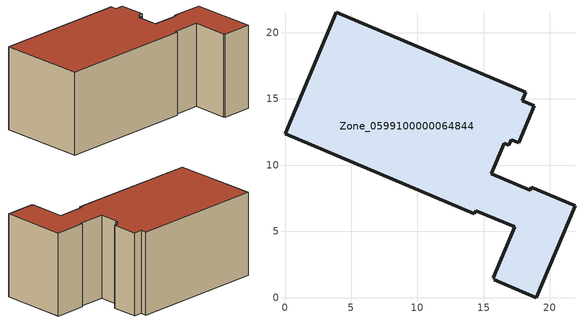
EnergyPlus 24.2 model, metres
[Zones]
Zone_0599100000064844
 floor ground (C_G): 16.88,11.51 16.55,11.65 15.58,9.34 18.5,8.11 18.58,8.31 21.89,6.92 18.96,0 15.78,1.34 15.82,1.44 15.71,1.49 17.33,5.33 14.41,6.56 14.3,6.32 0,12.35 3.87,21.52 18.17,15.49 17.91,14.87 18.82,14.48 17.64,11.69 17.09,11.9 z0
 wall outside (C_F): 18.17,15.49 3.87,21.52 0,12.35 14.3,6.32 14.41,6.56 17.33,5.33 15.71,1.49 15.82,1.44 15.78,1.34 18.96,0 21.89,6.92 18.58,8.31 18.5,8.11 15.58,9.34 16.55,11.65 16.88,11.51 17.09,11.9 17.64,11.69 18.82,14.48 17.91,14.87 18.17,15.49 z0:9.63
 roof outside (C_R): 16.55,11.65 16.88,11.51 17.09,11.9 17.64,11.69 18.82,14.48 17.91,14.87 18.17,15.49 3.87,21.52 0,12.35 14.3,6.32 14.41,6.56 17.33,5.33 15.71,1.49 15.82,1.44 15.78,1.34 18.96,0 21.89,6.92 18.58,8.31 18.5,8.11 15.58,9.34 z9.63
[BUILDING]
Pand.0599100000064844: North Axis=0; Terrain=City; Loads Convergence Tolerance Value=0.04; Temperature Convergence Tolerance Value=0.4; Solar Distribution=FullExterior; Maximum Number of Warmup Days=25; Minimum Number of Warmup Days=1
[Site:Location]
Rotterdam.The.Hague.AP_ZH_NLD Design_Conditions: Latitude=51.96; Longitude=4.45; Time Zone=1; Elevation=-4.5
[SITE:GROUNDTEMPERATURE:BUILDINGSURFACE]
18, 18, 18, 18, 18, 18, 18, 18, 18, 18, 18, 18
[MATERIAL] Thermal Absorptance=0.9; Solar Absorptance=0.7; Visible Absorptance=0.7
Name | Roughness | Thickness | Conductivity | Density | Specific Heat
G.D.1965 | MediumSmooth | 0.15 | 1 | 540 | 1210
F.D.1965 | Rough | 0.3 | 0.857143 | 1920 | 840
R.D.1965 | MediumRough | 0.2 | 0.08 | 1500 | 1000
[CONSTRUCTION]
C_G: G.D.1965
C_F: F.D.1965
C_R: R.D.1965
[ZONE]
Zone_0599100000064844: Type=1; Multiplier=1; Ceiling Height=Autocalculate; Volume=Autocalculate; Floor Area=autocalculate; Part of Total Floor Area=Yes
[ZONEINFILTRATION:DESIGNFLOWRATE]
Infil_Zone_0599100000064844: Zone or ZoneList or Space or SpaceList=Zone_0599100000064844; Schedule=AlwaysOn; Design Flow Rate Calculation Method=Flow/Area; Flow Rate per Floor Area=0.0042; Constant Term Coefficient=1; Temperature Term Coefficient=0; Velocity Term Coefficient=0; Velocity Squared Term Coefficient=0
[HVACTEMPLATE:ZONE:IDEALLOADSAIRSYSTEM]
Zone_0599100000064844: Maximum Heating Supply Air Temperature=50; Minimum Cooling Supply Air Temperature=13; Maximum Heating Supply Air Humidity Ratio=0.0156; Minimum Cooling Supply Air Humidity Ratio=0.0077; Heating Limit=NoLimit; Cooling Limit=NoLimit; Dehumidification Control Type=ConstantSensibleHeatRatio; Cooling Sensible Heat Ratio=0.7; Dehumidification Setpoint=60; Humidification Control Type=None; Humidification Setpoint=30; Outdoor Air Method=None; Outdoor Air Flow Rate per Person=0.00944; Outdoor Air Flow Rate per Zone Floor Area=0; Outdoor Air Flow Rate per Zone=0; Demand Controlled Ventilation Type=None; Outdoor Air Economizer Type=NoEconomizer; Heat Recovery Type=None; Sensible Heat Recovery Effectiveness=0.7; Latent Heat Recovery Effectiveness=0.65
[ZONECONTROL:THERMOSTAT]
ThermostatControl_Zone_0599100000064844: Zone or ZoneList=Zone_0599100000064844; Control Type Schedule=DualSetpointControlType; Control 1=Thermostat_Zone_0599100000064844; Temperature Difference Between Cutout And Setpoint=0
[THERMOSTATSETPOINT:DUALSETPOINT]
Thermostat_Zone_0599100000064844: Heating Setpoint Temperature Schedule=HeatingSetpoint_Zone_0599100000064844; Cooling Setpoint Temperature Schedule=CoolingSetpoint_Zone_0599100000064844
[SCHEDULE:COMPACT]
HeatingSetpoint_Zone_0599100000064844: Through: 12/31, For: AllDays, Until: 24:00, 21
CoolingSetpoint_Zone_0599100000064844: Through: 12/31, For: AllDays, Until: 24:00, 24
DualSetpointControlType: Through: 12/31, For: AllDays, Until: 24:00, 4
AlwaysOn: Through: 12/31, For: AllDays, Until: 24:00, 1
